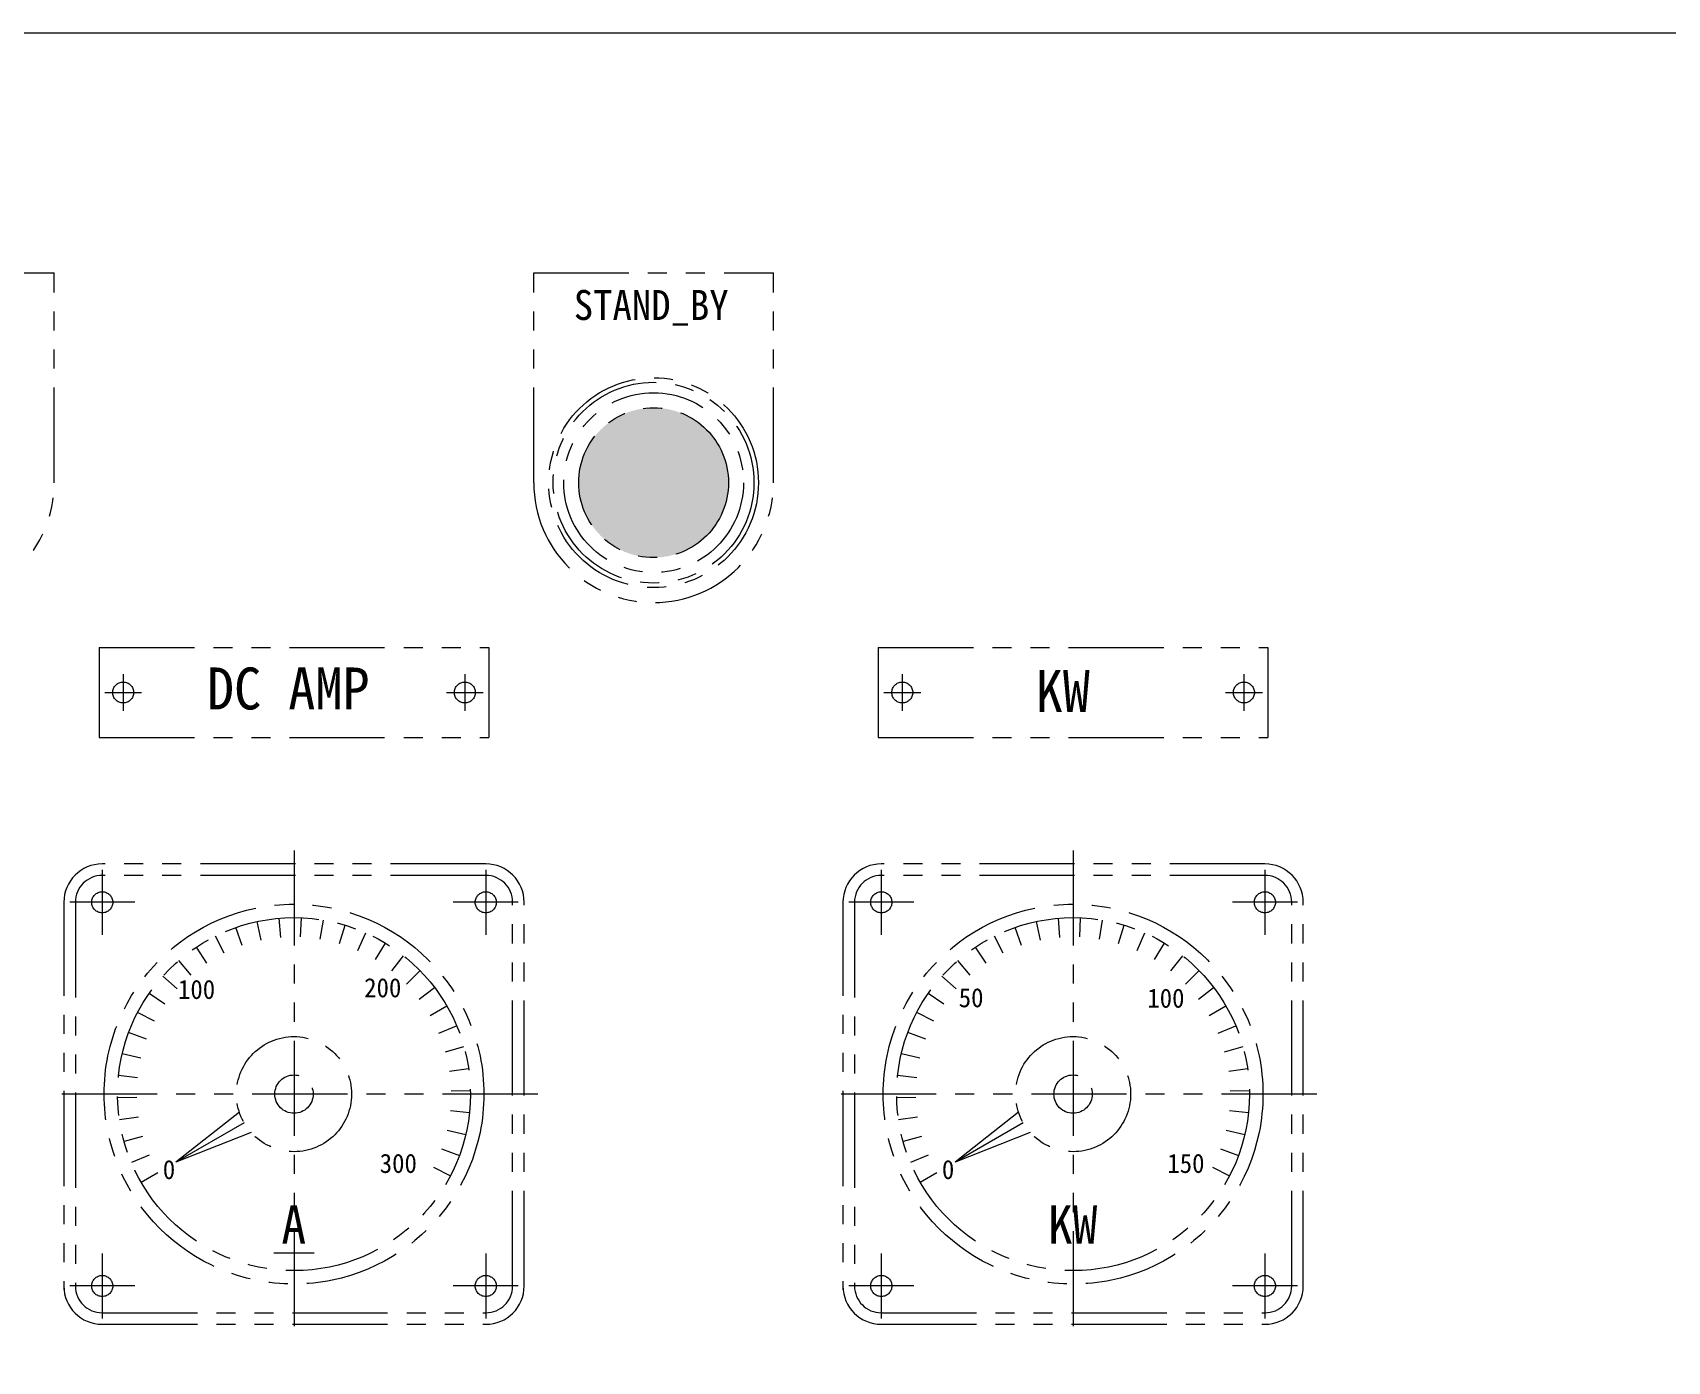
# Model space of a CAD drawing. Header units: millimetres. Extents: x -32759 to 129432, y 390 to 54305.
# Drawn here: x 15318.8 to 15591.5, y 23081.5 to 23303.2 of the extents above; entities that cross this region are included whole.
import ezdxf
from ezdxf.enums import TextEntityAlignment as Align

# ---------------------------------------------------------------- set-up
doc = ezdxf.new("R2010")
doc.units = ezdxf.units.MM
doc.linetypes.add('PHANTOM2', pattern=[31.75, 15.875, -3.175, 3.175, -3.175, 3.175, -3.175])
doc.linetypes.add('PHANTOMX2', pattern=[5, 2.5, -0.5, 0.5, -0.5, 0.5, -0.5])
doc.layers.add('_BODY', color=7, linetype='Continuous', lineweight=13)
doc.styles.add('HAN', font='')
doc.styles.get('HAN').set_extended_font_data('GulimChe')

# ---------------------------------------------------------------- blocks, each defined once
blk = doc.blocks.new('A$C3C491120')
at = {"linetype": 'PHANTOM2'}
blk.add_hatch(color=6, dxfattribs=at).paths.add_polyline_path([(233.5, 285, 1), (258.5, 285, 1)])
at = {"color": 6, "linetype": 'PHANTOM2'}
for p, q in [((106, 320), (146, 320)), ((146, 285), (146, 320)), ((226, 320, 0), (266, 320, 0)), ((226, 285, 0), (226, 320, 0)), ((266, 285, 0), (266, 320, 0)), ((153.5, 257.5), (218.5, 257.5)), ((153.5, 257.5), (153.5, 242.5)), ((218.5, 257.5), (218.5, 242.5)), ((283.5, 257.5), (283.5, 242.5)), ((283.5, 257.5), (348.5, 257.5)), ((348.5, 257.5), (348.5, 242.5)), ((157.5, 253.08), (157.5, 246.92)), ((157.5, 253.08), (157.5, 246.92)), ((157.5, 253.08), (157.5, 246.92)), ((157.5, 253.08), (157.5, 246.92)), ((157.5, 253.08), (157.5, 246.92)), ((214.5, 253.08), (214.5, 246.92)), ((214.5, 253.08), (214.5, 246.92)), ((214.5, 253.08), (214.5, 246.92)), ((214.5, 253.08), (214.5, 246.92)), ((214.5, 253.08), (214.5, 246.92)), ((287.5, 253.08), (287.5, 246.92)), ((287.5, 253.08), (287.5, 246.92)), ((287.5, 253.08), (287.5, 246.92)), ((287.5, 253.08), (287.5, 246.92)), ((287.5, 253.08), (287.5, 246.92)), ((344.5, 253.08), (344.5, 246.92)), ((344.5, 253.08), (344.5, 246.92)), ((344.5, 253.08), (344.5, 246.92)), ((344.5, 253.08), (344.5, 246.92)), ((344.5, 253.08), (344.5, 246.92)), ((154.42, 250), (160.58, 250)), ((154.42, 250), (160.58, 250)), ((154.42, 250), (160.58, 250)), ((154.42, 250), (160.58, 250)), ((154.42, 250), (160.58, 250)), ((211.42, 250), (217.58, 250)), ((211.42, 250), (217.58, 250)), ((211.42, 250), (217.58, 250)), ((211.42, 250), (217.58, 250)), ((211.42, 250), (217.58, 250)), ((284.42, 250), (290.58, 250)), ((284.42, 250), (290.58, 250)), ((284.42, 250), (290.58, 250)), ((284.42, 250), (290.58, 250)), ((284.42, 250), (290.58, 250)), ((341.42, 250), (347.58, 250)), ((341.42, 250), (347.58, 250)), ((341.42, 250), (347.58, 250)), ((341.42, 250), (347.58, 250)), ((341.42, 250), (347.58, 250)), ((153.5, 242.5), (218.5, 242.5)), ((283.5, 242.5), (348.5, 242.5)), ((186, 223.66), (186, 142.34)), ((186, 223.66), (186, 142.34)), ((316, 223.66), (316, 142.34)), ((316, 223.66), (316, 142.34)), ((316, 223.66), (316, 142.34)), ((218, 221.4), (154, 221.4)), ((348, 221.4), (284, 221.4)), ((154, 220.42), (154, 209.58)), ((218, 219.48), (154, 219.48)), ((218, 220.42), (218, 209.58)), ((284, 220.42), (284, 209.58)), ((348, 219.48), (284, 219.48)), ((348, 220.42), (348, 209.58)), ((147.6, 215.29), (147.6, 150.34)), ((159.42, 215), (148.58, 215)), ((149.52, 215), (149.52, 151)), ((223.42, 215), (212.58, 215)), ((222.48, 151, 0), (222.48, 215, 0)), ((224.4, 151, 0), (224.4, 215, 0)), ((277.6, 215.29), (277.6, 150.34)), ((289.42, 215), (278.58, 215)), ((279.52, 215), (279.52, 151)), ((353.42, 215), (342.58, 215)), ((352.48, 151, 0), (352.48, 215, 0)), ((354.4, 151, 0), (354.4, 215, 0)), ((177.37, 207.78), (176.32, 210.8)), ((180.54, 208.67), (179.88, 211.8)), ((183.8, 209.15), (183.54, 212.34)), ((187.1, 209.22), (187.23, 212.41)), ((190.38, 208.87), (190.91, 212.03)), ((193.58, 208.12), (194.51, 211.18)), ((307.37, 207.78), (306.32, 210.8)), ((310.54, 208.67), (309.88, 211.8)), ((313.8, 209.15), (313.54, 212.34)), ((317.1, 209.22), (317.23, 212.41)), ((320.38, 208.87), (320.91, 212.03)), ((323.58, 208.12), (324.51, 211.18)), ((171.48, 204.86), (169.71, 207.52)), ((174.33, 206.5), (172.91, 209.37)), ((196.67, 206.97), (197.97, 209.89)), ((199.59, 205.44), (201.25, 208.18)), ((301.48, 204.86), (299.71, 207.52)), ((304.33, 206.5), (302.91, 209.37)), ((326.67, 206.97), (327.97, 209.89)), ((329.59, 205.44), (331.25, 208.18)), ((168.85, 202.86), (166.76, 205.29)), ((202.3, 203.56), (204.29, 206.07)), ((298.85, 202.86), (296.76, 205.29)), ((332.3, 203.56), (334.29, 206.07)), ((166.5, 200.56), (164.12, 202.7)), ((204.75, 201.36), (207.03, 203.6)), ((296.5, 200.56), (294.12, 202.7)), ((334.75, 201.36), (337.03, 203.6)), ((164.45, 197.98), (161.83, 199.8)), ((206.9, 198.86), (209.45, 200.8)), ((294.45, 197.98), (291.83, 199.8)), ((336.9, 198.86), (339.45, 200.8)), ((162.75, 195.16), (159.91, 196.64)), ((208.72, 196.12), (211.5, 197.72)), ((292.75, 195.16), (289.91, 196.64)), ((338.72, 196.12), (341.5, 197.72)), ((210.19, 193.17), (213.14, 194.41)), ((340.19, 193.17), (343.14, 194.41)), ((161.41, 192.15), (158.41, 193.26)), ((291.41, 192.15), (288.41, 193.26)), ((160.45, 188.99), (157.34, 189.72)), ((211.27, 190.06), (214.36, 190.92)), ((290.45, 188.99), (287.34, 189.72)), ((341.27, 190.06), (344.36, 190.92)), ((159.9, 185.74), (156.72, 186.08)), ((211.96, 186.83), (215.12, 187.3)), ((289.9, 185.74), (286.72, 186.08)), ((341.96, 186.83), (345.12, 187.3)), ((226.66, 183), (145.34, 183)), ((226.66, 183), (145.34, 183)), ((212.23, 183.55), (215.43, 183.62)), ((356.66, 183), (275.34, 183)), ((356.66, 183), (275.34, 183)), ((356.66, 183), (275.34, 183)), ((342.23, 183.55), (345.43, 183.62)), ((159.77, 182.45), (156.57, 182.38)), ((212.1, 180.26), (215.28, 179.92)), ((289.77, 182.45), (286.57, 182.38)), ((342.1, 180.26), (345.28, 179.92)), ((160.04, 179.17), (156.88, 178.7)), ((176.89, 179.98), (166.31, 171.63)), ((177.69, 178.2), (166.31, 171.63)), ((290.04, 179.17), (286.88, 178.7)), ((306.89, 179.98), (296.31, 171.63)), ((307.69, 178.2), (296.31, 171.63)), ((160.73, 175.94), (157.64, 175.08)), ((178.83, 176.62), (166.31, 171.63)), ((211.55, 177.01), (214.66, 176.28)), ((290.73, 175.94), (287.64, 175.08)), ((308.83, 176.62), (296.31, 171.63)), ((341.55, 177.01), (344.66, 176.28)), ((161.81, 172.83), (158.86, 171.59)), ((210.59, 173.85), (213.59, 172.74)), ((291.81, 172.83), (288.86, 171.59)), ((340.59, 173.85), (343.59, 172.74)), ((163.28, 169.88), (160.5, 168.28)), ((209.25, 170.84), (212.09, 169.36)), ((293.28, 169.88), (290.5, 168.28)), ((339.25, 170.84), (342.09, 169.36)), ((154, 156.42), (154, 145.58)), ((182.64, 156.53), (189.36, 156.53)), ((218, 156.42), (218, 145.58)), ((284, 156.42), (284, 145.58)), ((348, 156.42), (348, 145.58)), ((159.42, 151), (148.58, 151)), ((223.42, 151), (212.58, 151)), ((289.42, 151), (278.58, 151)), ((353.42, 151), (342.58, 151)), ((154, 146.52), (218, 146.52)), ((154, 144.6), (218, 144.6)), ((284, 146.52), (348, 146.52)), ((284, 144.6), (348, 144.6))]:
    blk.add_line(p, q, dxfattribs=at)
for centre, radius in [((246, 285, 0), 17.5), ((246, 285, 0), 16.75), ((246, 285), 15), ((246, 285, 0), 15), ((246, 285, 0), 15), ((246, 285, 0), 15), ((246, 285, 0), 15), ((246, 285, 0), 15), ((246, 285, 0), 15), ((246, 285, 0), 15), ((246, 285, 0), 15), ((246, 285, 0), 15), ((246, 285, 0), 12.5), ((157.5, 250), 1.75), ((214.5, 250), 1.75), ((287.5, 250), 1.75), ((344.5, 250), 1.75), ((154, 215), 1.76), ((218, 215), 1.76), ((284, 215), 1.76), ((348, 215), 1.76), ((186, 183), 31.68), ((316, 183), 31.68), ((316, 183), 31.68), ((316, 183), 31.68), ((316, 183), 31.68), ((186, 183), 29.44), ((316, 183), 29.44), ((186, 183), 9.6), ((316, 183), 9.6), ((186, 183), 3.2), ((316, 183), 3.2), ((154, 151), 1.76), ((218, 151), 1.76), ((284, 151), 1.76), ((348, 151), 1.76)]:
    blk.add_circle(centre, radius, dxfattribs=at)
for centre, radius, start, end in [((126, 285), 20, 180, 0), ((246, 285, 0), 20, 180, 0), ((154, 215), 6.4, 90, 180), ((218, 215), 6.4, 0, 90), ((284, 215), 6.4, 90, 180), ((348, 215), 6.4, 0, 90), ((154, 215), 4.48, 90, 180), ((218, 215), 4.48, 0, 90), ((284, 215), 4.48, 90, 180), ((348, 215), 4.48, 0, 90), ((154, 151), 6.4, 180, 270), ((154, 151), 4.48, 180, 270), ((218, 151), 6.4, 270, 0), ((218, 151), 4.48, 270, 0), ((284, 151), 6.4, 180, 270), ((284, 151), 4.48, 180, 270), ((348, 151), 6.4, 270, 0), ((348, 151), 4.48, 270, 0)]:
    blk.add_arc(centre, radius, start, end, dxfattribs=at)
at = {"color": 6, "linetype": 'PHANTOM2', "style": 'HAN'}
for s, height, p in [('STAND_BY', 5, (232.68, 312.14, 0)), ('DC AMP', 7, (171.47, 247.17)), ('KW', 7, (309.76, 246.73)), ('A', 6.4, (183.89, 158.05)), ('KW', 6.4, (311.79, 158.03))]:
    blk.add_text(s, height=height, dxfattribs=at).set_placement(p)
for s, p in [('100', (166.64, 202.07, -2066.5)), ('200', (197.71, 202.35, -2066.5)), ('50', (296.91, 200.69, -2066.5)), ('100', (328.38, 200.61, -2066.5)), ('0', (164.11, 172.02, -2066.5)), ('300', (200.3, 173.05, -2066.5)), ('0', (294.11, 172.02, -2066.5)), ('150', (331.72, 173.05, -2066.5))]:
    blk.add_text(s, height=3.2, dxfattribs=at).set_placement(p, align=Align.TOP_LEFT)
blk = doc.blocks.new('sdfgdgsgfsd')
at = {"color": 3}
blk.add_line((145180.15, 6016.72), (146180.15, 6016.72), dxfattribs=at)
blk.add_line((145180.15, 6016.72), (146180.15, 6016.72), dxfattribs=at)
at = {"color": 6, "linetype": 'PHANTOMX2', "ltscale": 100}
blk.add_arc((145240.15, 6016.72), 880, 270, 0, dxfattribs=at)
at = {"color": 6, "linetype": 'PHANTOM2', "ltscale": 40}
blk.add_blockref('A$C3C491120', (145444.15, 5656.65), dxfattribs=at)
blk = doc.blocks.new('sdfgsdfgcxvxbxcv')
blk.add_blockref('sdfgdgsgfsd', (118076.127, 130006.408))

msp = doc.modelspace()

# ---------------------------------------------------------------- block references
at = {"layer": '_BODY'}
msp.add_blockref('sdfgsdfgcxvxbxcv', (-248343.91, -112719.97), dxfattribs=at)

doc.saveas('drawing.dxf')
